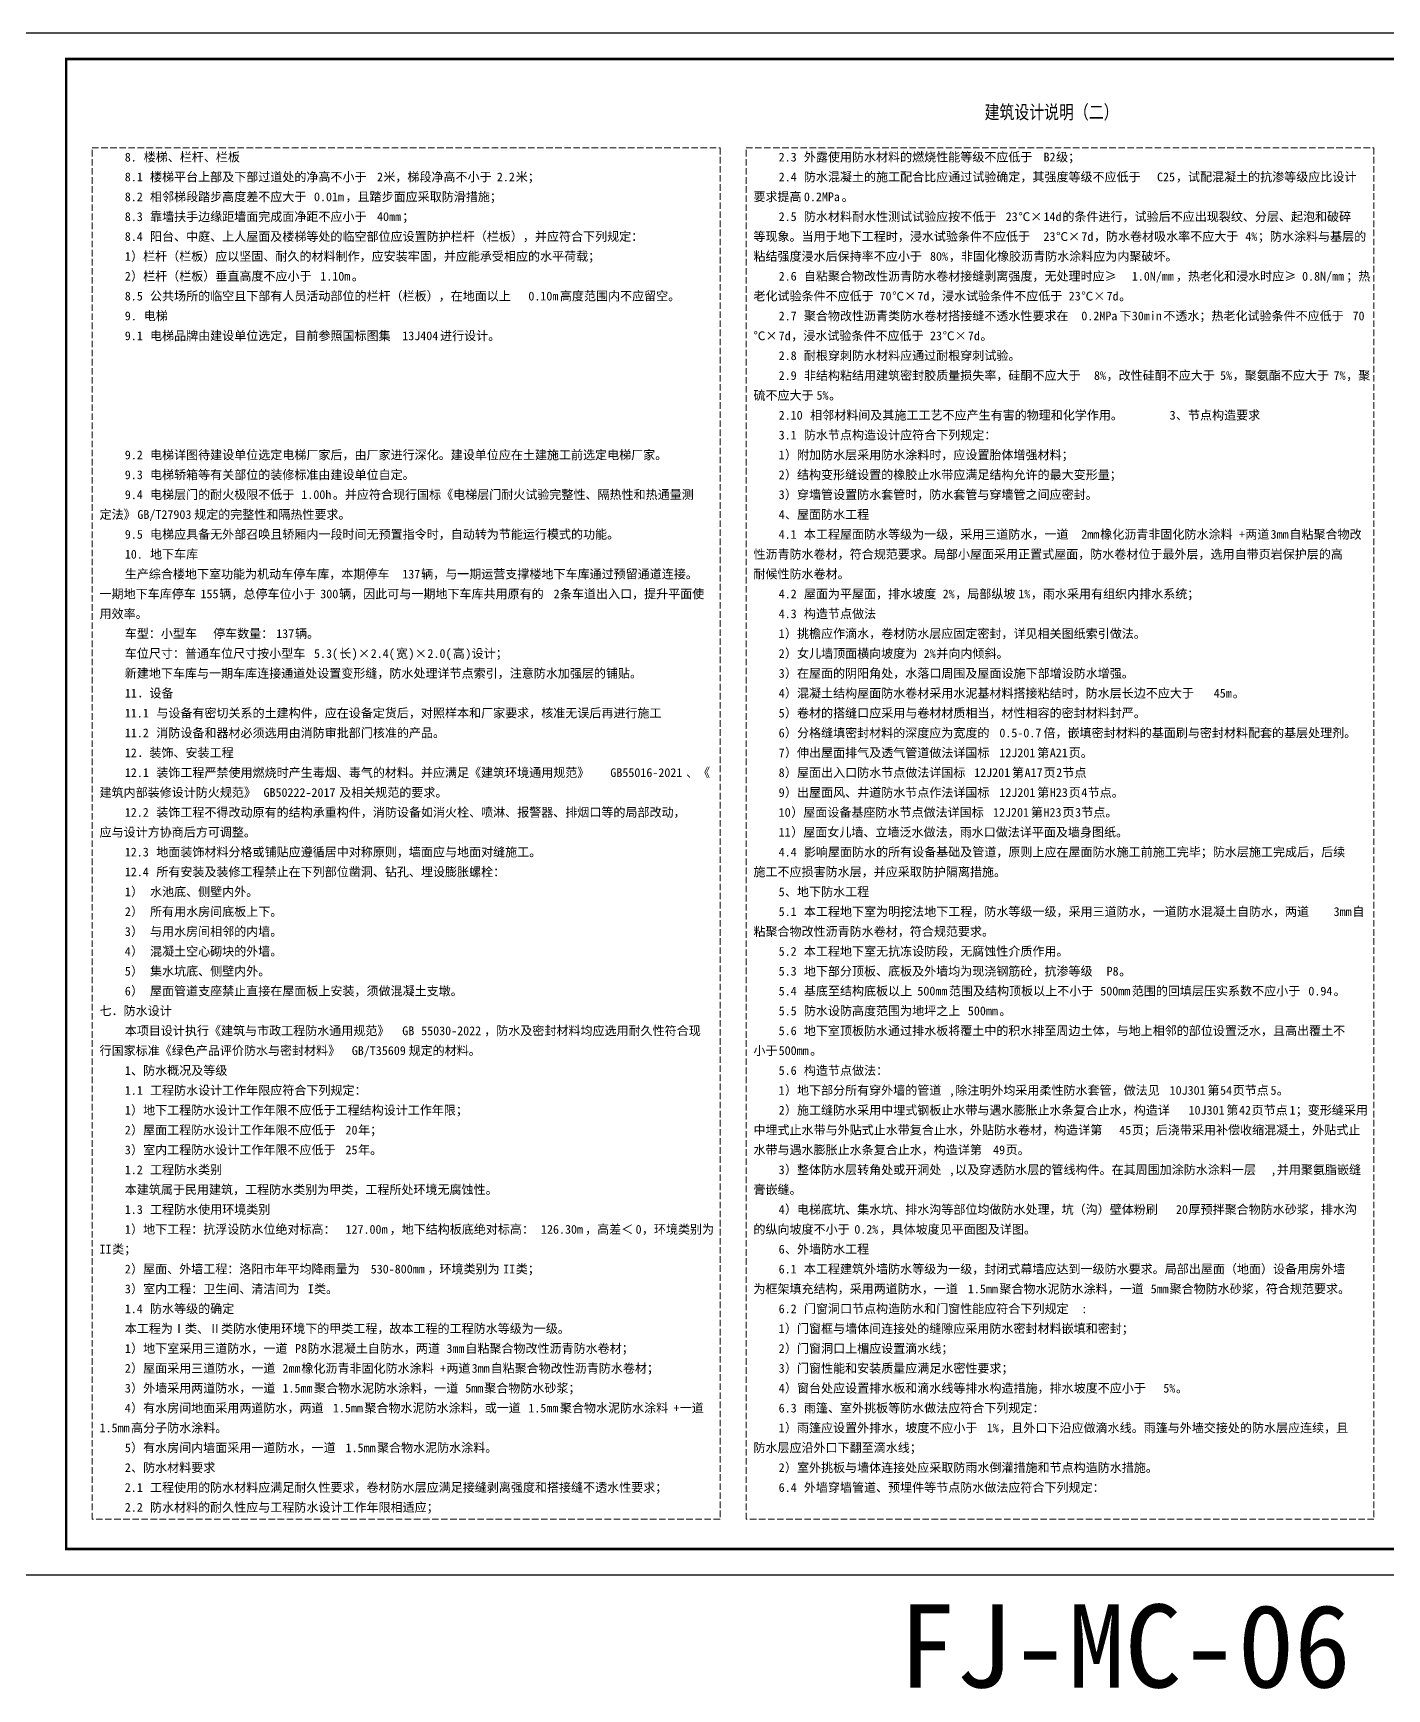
# Model space of a CAD drawing. Extents: x 1109697 to 1467097, y -139975 to 53891.
# Drawn here: x 1195022 to 1247197, y -78510 to -14719 of the extents above; entities that cross this region are included whole.
import ezdxf
from ezdxf.enums import TextEntityAlignment as Align

# ---------------------------------------------------------------- set-up
doc = ezdxf.new("R2010")
doc.units = 0
doc.header["$LTSCALE"] = 1000
doc.header["$MEASUREMENT"] = 0
doc.linetypes.add('DASH', pattern=[0.35, 0.25, -0.1])
doc.layers.add('PUB_TEXT', color=7, linetype='Continuous')
doc.layers.add('PUB_TITLE', color=4, linetype='Continuous')
doc.layers.add('不打印线', color=254, linetype='DASH', lineweight=0, plot=False)
doc.styles.add('-黑体', font='simhei.ttf', dxfattribs={"width": 0.8})
doc.styles.add('_TCH_SPACE', font='simhei.ttf')
doc.styles.add('ST', font='')
doc.styles.get('ST').set_extended_font_data('NSimSun')

msp = doc.modelspace()

# ---------------------------------------------------------------- linework, layer by layer
at = {"layer": 'PUB_TITLE'}
msp.add_lwpolyline([(1193797, -74119), (1277897, -74119), (1277897, -14719), (1193797, -14719)], close=True, dxfattribs=at)
at = {"layer": 'PUB_TITLE', "const_width": 100}
msp.add_lwpolyline([(1196297, -73119), (1276897, -73119), (1276897, -15719), (1196297, -15719)], close=True, dxfattribs=at)
at = {"layer": '不打印线'}
for points in [[(1197297, -19141), (1221497, -19141), (1221497, -71971), (1197297, -71971)], [(1222497, -19141), (1246697, -19141), (1246697, -71971), (1222497, -71971)]]:
    msp.add_lwpolyline(points, close=True, dxfattribs=at)

# ---------------------------------------------------------------- texts
at = {"linetype": 'Continuous', "style": '_TCH_SPACE'}
msp.add_text('FJ-MC-06', height=3200, dxfattribs=at).set_placement((1237096, -78457), align=Align.CENTER)
at = {"layer": 'PUB_TEXT', "style": '-黑体', "width": 0.8}
msp.add_text('建筑设计说明（二）', height=525.7, dxfattribs=at).set_placement((1231692, -18024))
at = {"layer": 'PUB_TEXT', "style": 'ST'}
for s, height, p in [('8.', 339.9, (1198556, -19665)), ('楼梯、栏杆、栏板', 339.9, (1199285, -19665)), ('2.3', 339.9, (1223756, -19665)), ('外露使用防水材料的燃烧性能等级不应低于', 339.87, (1224728, -19665)), ('B2', 339.9, (1233963, -19665)), ('级；', 339.9, (1234449, -19665)), ('8.1', 339.9, (1198556, -20430)), ('楼梯平台上部及下部过道处的净高不小于', 339.87, (1199528, -20430)), ('2', 340, (1208277, -20430)), ('米，梯段净高不小于', 339.9, (1208520, -20430)), ('2.2', 339.9, (1212895, -20430)), ('米；', 339.9, (1213624, -20430)), ('2.4', 339.9, (1223756, -20430)), ('防水混凝土的施工配合比应通过试验确定，其强度等级不应低于', 339.87, (1224728, -20430)), ('C25', 339.9, (1238338, -20430)), ('，试配混凝土的抗渗等级应比设计', 339.87, (1239067, -20430)), ('8.2', 339.9, (1198556, -21195)), ('相邻梯段踏步高度差不应大于', 339.87, (1199528, -21195)), ('0.01m', 339.9, (1205847, -21195)), ('，且踏步面应采取防滑措施；', 339.87, (1207062, -21195)), ('要求提高', 339.9, (1222784, -21195)), ('0.2MPa', 339.9, (1224728, -21195)), ('8.3', 339.9, (1198556, -21960)), ('靠墙扶手边缘距墙面完成面净距不应小于', 339.87, (1199528, -21960)), ('40mm', 339.9, (1208277, -21960)), ('；', 340, (1209249, -21960)), ('2.5', 339.9, (1223756, -21960)), ('防水材料耐水性测试试验应按不低于', 339.87, (1224728, -21960)), ('。', 340, (1226186, -21195)), ('23', 339.9, (1232505, -21960)), ('℃×', 339.9, (1232991, -21960)), ('14d', 339.9, (1233963, -21960)), ('的条件进行，试验后不应出现裂纹、分层、起泡和破碎', 339.87, (1234692, -21960)), ('8.4', 339.9, (1198556, -22725)), ('阳台、中庭、上人屋面及楼梯等处的临空部位应设置防护栏杆（栏板），并应符合下列规定：', 339.87, (1199528, -22725)), ('等现象。当用于地下工程时，浸水试验条件不应低于', 339.87, (1222784, -22725)), ('23', 339.9, (1233963, -22725)), ('℃×', 339.9, (1234449, -22725)), ('7d', 339.9, (1235421, -22725)), ('，防水卷材吸水率不应大于', 339.87, (1235908, -22725)), ('4%', 339.9, (1241740, -22725)), ('；防水涂料与基层的', 339.9, (1242227, -22725)), ('1', 340, (1198556, -23490)), ('）栏杆（栏板）应以坚固、耐久的材料制作，应安装牢固，并应能承受相应的水平荷载；', 339.87, (1198799, -23490)), ('粘结强度浸水后保持率不应小于', 339.87, (1222784, -23490)), ('80%', 339.9, (1229589, -23490)), ('，非固化橡胶沥青防水涂料应为内聚破坏。', 339.87, (1230318, -23490)), ('2', 340, (1198556, -24255)), ('）栏杆（栏板）垂直高度不应小于', 339.87, (1198799, -24255)), ('1.10m', 339.9, (1206090, -24255)), ('。', 340, (1207305, -24255)), ('2.6', 339.9, (1223756, -24255)), ('自粘聚合物改性沥青防水卷材接缝剥离强度，无处理时应≥', 339.87, (1224728, -24255)), ('1.0N/mm', 339.9, (1237366, -24255)), ('，热老化和浸水时应≥', 339.9, (1239067, -24255)), ('0.8N/mm', 339.9, (1243928, -24255)), ('；热', 339.9, (1245629, -24255)), ('8.5', 339.9, (1198556, -25020)), ('公共场所的临空且下部有人员活动部位的栏杆（栏板），在地面以上', 339.87, (1199528, -25020)), ('0.10m', 339.9, (1214110, -25020)), ('高度范围内不应留空。', 339.9, (1215325, -25020)), ('老化试验条件不应低于', 339.9, (1222784, -25020)), ('70', 339.9, (1227644, -25020)), ('℃×', 339.9, (1228130, -25020)), ('7d', 339.9, (1229102, -25020)), ('，浸水试验条件不应低于', 339.87, (1229589, -25020)), ('23', 339.9, (1234935, -25020)), ('℃×', 339.9, (1235421, -25020)), ('7d', 339.9, (1236394, -25020)), ('9.', 339.9, (1198556, -25785)), ('电梯', 339.9, (1199285, -25785)), ('2.7', 339.9, (1223756, -25785)), ('聚合物改性沥青类防水卷材搭接缝不透水性要求在', 339.87, (1224728, -25785)), ('0.2MPa', 339.9, (1235421, -25785)), ('。', 340, (1236880, -25020)), ('下', 340, (1236880, -25785)), ('30min', 339.9, (1237366, -25785)), ('不透水；热老化试验条件不应低于', 339.87, (1238581, -25785)), ('70', 339.9, (1245872, -25785)), ('9.1', 339.9, (1198556, -26550)), ('电梯品牌由建设单位选定，目前参照国标图集', 339.87, (1199528, -26550)), ('13J404', 339.9, (1209249, -26550)), ('进行设计。', 339.9, (1210708, -26550)), ('℃×', 339.9, (1222784, -26550)), ('7d', 339.9, (1223756, -26550)), ('，浸水试验条件不应低于', 339.87, (1224242, -26550)), ('23', 339.9, (1229589, -26550)), ('℃×', 339.9, (1230075, -26550)), ('7d', 339.9, (1231047, -26550)), ('。', 340, (1231533, -26550)), ('2.8', 339.9, (1223756, -27315)), ('耐根穿刺防水材料应通过耐根穿刺试验。', 339.87, (1224728, -27315)), ('2.9', 339.9, (1223756, -28080)), ('非结构粘结用建筑密封胶质量损失率，硅酮不应大于', 339.87, (1224728, -28080)), ('8%', 339.9, (1235908, -28080)), ('，改性硅酮不应大于', 339.9, (1236394, -28080)), ('5%', 339.9, (1240768, -28080)), ('，聚氨酯不应大于', 339.9, (1241254, -28080)), ('7%', 339.9, (1245143, -28080)), ('，聚', 339.9, (1245629, -28080)), ('硫不应大于', 339.9, (1222784, -28845)), ('5%', 339.9, (1225214, -28845)), ('2.10', 339.9, (1223756, -29610)), ('相邻材料间及其施工工艺不应产生有害的物理和化学作用。', 339.87, (1224971, -29610)), ('。', 340, (1225700, -28845)), ('3', 340, (1238824, -29610)), ('、节点构造要求', 339.9, (1239067, -29610)), ('3.1', 339.9, (1223756, -30375)), ('防水节点构造设计应符合下列规定：', 339.87, (1224728, -30375)), ('9.2', 339.9, (1198556, -31140)), ('电梯详图待建设单位选定电梯厂家后，由厂家进行深化。建设单位应在土建施工前选定电梯厂家。', 339.87, (1199528, -31140)), ('1', 340, (1223756, -31140)), ('）附加防水层采用防水涂料时，应设置胎体增强材料；', 339.87, (1223999, -31140)), ('9.3', 339.9, (1198556, -31905)), ('电梯轿箱等有关部位的装修标准由建设单位自定。', 339.87, (1199528, -31905)), ('2', 340, (1223756, -31905)), ('）结构变形缝设置的橡胶止水带应满足结构允许的最大变形量；', 339.87, (1223999, -31905)), ('9.4', 339.9, (1198556, -32670)), ('电梯层门的耐火极限不低于', 339.87, (1199528, -32670)), ('1.00h', 339.9, (1205361, -32670)), ('。并应符合现行国标《电梯层门耐火试验完整性、隔热性和热通量测', 339.87, (1206576, -32670)), ('3', 340, (1223756, -32670)), ('）穿墙管设置防水套管时，防水套管与穿墙管之间应密封。', 339.87, (1223999, -32670)), ('定法》', 339.9, (1197584, -33435)), ('GB/T27903', 339.9, (1199042, -33435)), ('规定的完整性和隔热性要求。', 339.87, (1201229, -33435)), ('4', 340, (1223756, -33435)), ('、屋面防水工程', 339.9, (1223999, -33435)), ('电梯应具备无外部召唤且轿厢内一段时间无预置指令时，自动转为节能运行模式的功能。', 339.87, (1199528, -34200)), ('本工程屋面防水等级为一级，采用三道防水，一道', 339.87, (1224728, -34200)), ('橡化沥青非固化防水涂料', 339.87, (1236151, -34200)), ('两道', 339.9, (1241740, -34200)), ('9.5', 339.9, (1198556, -34200)), ('4.1', 339.9, (1223756, -34200)), ('2mm', 339.9, (1235421, -34200)), ('+', 340, (1241497, -34200)), ('3mm', 339.9, (1242713, -34200)), ('自粘聚合物改', 339.9, (1243442, -34200)), ('10.', 339.9, (1198556, -34965)), ('地下车库', 339.9, (1199528, -34965)), ('性沥青防水卷材，符合规范要求。局部小屋面采用正置式屋面，防水卷材位于最外层，选用自带页岩保护层的高', 339.87, (1222784, -34965)), ('生产综合楼地下室功能为机动车停车库，本期停车', 339.87, (1198556, -35730)), ('137', 339.9, (1209249, -35730)), ('辆，与一期运营支撑楼地下车库通过预留通道连接。', 339.87, (1209978, -35730)), ('耐候性防水卷材。', 339.9, (1222784, -35730)), ('一期地下车库停车', 339.9, (1197584, -36495)), ('155', 339.9, (1201472, -36495)), ('辆，总停车位小于', 339.9, (1202201, -36495)), ('300', 339.9, (1206090, -36495)), ('辆，因此可与一期地下车库共用原有的', 339.87, (1206819, -36495)), ('2', 340, (1215082, -36495)), ('条车道出入口，提升平面使', 339.87, (1215325, -36495)), ('4.2', 339.9, (1223756, -36495)), ('屋面为平屋面，排水坡度', 339.87, (1224728, -36495)), ('2%', 339.9, (1230075, -36495)), ('，局部纵坡', 339.9, (1230561, -36495)), ('1%', 339.9, (1232991, -36495)), ('，雨水采用有组织内排水系统；', 339.87, (1233477, -36495)), ('用效率。', 339.9, (1197584, -37260)), ('4.3', 339.9, (1223756, -37260)), ('构造节点做法', 339.9, (1224728, -37260)), ('车型：小型车', 339.9, (1198556, -38025)), ('停车数量：', 339.9, (1201958, -38025)), ('辆。', 339.9, (1205118, -38025)), ('）挑檐应作滴水，卷材防水层应固定密封，详见相关图纸索引做法。', 339.87, (1223999, -38025)), ('137', 339.9, (1204389, -38025)), ('1', 340, (1223756, -38025)), ('车位尺寸：普通车位尺寸按小型车', 339.87, (1198556, -38790)), ('5.3(', 339.9, (1205847, -38790)), ('长', 340, (1206819, -38790)), (')', 340, (1207305, -38790)), ('×', 340, (1207548, -38790)), ('2.4(', 339.9, (1208034, -38790)), ('宽', 340, (1209006, -38790)), (')', 340, (1209492, -38790)), ('×', 340, (1209735, -38790)), ('2.0(', 339.9, (1210221, -38790)), ('高', 340, (1211194, -38790)), (')', 340, (1211680, -38790)), ('设计；', 339.9, (1211923, -38790)), ('2', 340, (1223756, -38790)), ('）女儿墙顶面横向坡度为', 339.87, (1223999, -38790)), ('2%', 339.9, (1229346, -38790)), ('并向内倾斜。', 339.9, (1229832, -38790)), ('新建地下车库与一期车库连接通道处设置变形缝，防水处理详节点索引，注意防水加强层的铺贴。', 339.87, (1198556, -39555)), ('3', 340, (1223756, -39555)), ('）在屋面的阴阳角处，水落口周围及屋面设施下部增设防水增强。', 339.87, (1223999, -39555)), ('11', 339.9, (1198556, -40320)), ('．设备', 339.9, (1199042, -40320)), ('4', 340, (1223756, -40320)), ('）混凝土结构屋面防水卷材采用水泥基材料搭接粘结时，防水层长边不应大于', 339.87, (1223999, -40320)), ('45m', 339.9, (1240525, -40320)), ('11.1', 339.9, (1198556, -41085)), ('与设备有密切关系的土建构件，应在设备定货后，对照样本和厂家要求，核准无误后再进行施工', 339.87, (1199771, -41085)), ('5', 340, (1223756, -41085)), ('）卷材的搭缝口应采用与卷材材质相当，材性相容的密封材料封严。', 339.87, (1223999, -41085)), ('。', 340, (1241254, -40320)), ('消防设备和器材必须选用由消防审批部门核准的产品。', 339.87, (1199771, -41850)), ('）分格缝填密封材料的深度应为宽度的', 339.87, (1223999, -41850)), ('倍，嵌填密封材料的基面刷与密封材料配套的基层处理剂。', 339.87, (1233963, -41850)), ('11.2', 339.9, (1198556, -41850)), ('6', 340, (1223756, -41850)), ('0.5-0.7', 339.9, (1232262, -41850)), ('12', 339.9, (1198556, -42615)), ('．装饰、安装工程', 339.9, (1199042, -42615)), ('7', 340, (1223756, -42615)), ('）伸出屋面排气及透气管道做法详国标', 339.87, (1223999, -42615)), ('12J201', 339.9, (1232262, -42615)), ('第', 340, (1233720, -42615)), ('A21', 339.9, (1234206, -42615)), ('页。', 339.9, (1234935, -42615)), ('12.1', 339.9, (1198556, -43380)), ('装饰工程严禁使用燃烧时产生毒烟、毒气的材料。并应满足《建筑环境通用规范》', 339.87, (1199771, -43380)), ('GB55016-2021', 339.87, (1217270, -43380)), ('、《', 339.9, (1220186, -43380)), ('8', 340, (1223756, -43380)), ('）屋面出入口防水节点做法详国标', 339.87, (1223999, -43380)), ('12J201', 339.9, (1231290, -43380)), ('第', 340, (1232748, -43380)), ('A17', 339.9, (1233234, -43380)), ('页', 340, (1233963, -43380)), ('2', 340, (1234449, -43380)), ('节点', 339.9, (1234692, -43380)), ('建筑内部装修设计防火规范》', 339.87, (1197584, -44145)), ('GB50222-2017', 339.87, (1203902, -44145)), ('及相关规范的要求。', 339.9, (1206819, -44145)), ('9', 340, (1223756, -44145)), ('）出屋面风、井道防水节点作法详国标', 339.87, (1223999, -44145)), ('12J201', 339.9, (1232262, -44145)), ('第', 340, (1233720, -44145)), ('H23', 339.9, (1234206, -44145)), ('页', 340, (1234935, -44145)), ('4', 340, (1235421, -44145)), ('节点。', 339.9, (1235665, -44145)), ('12.2', 339.9, (1198556, -44910)), ('装饰工程不得改动原有的结构承重构件，消防设备如消火栓、喷淋、报警器、排烟口等的局部改动，', 339.87, (1199771, -44910)), ('10', 339.9, (1223756, -44910)), ('）屋面设备基座防水节点做法详国标', 339.87, (1224242, -44910)), ('12J201', 339.9, (1232019, -44910)), ('第', 340, (1233477, -44910)), ('H23', 339.9, (1233963, -44910)), ('页', 340, (1234692, -44910)), ('3', 340, (1235178, -44910)), ('节点。', 339.9, (1235421, -44910)), ('应与设计方协商后方可调整。', 339.87, (1197584, -45675)), ('）屋面女儿墙、立墙泛水做法，雨水口做法详平面及墙身图纸。', 339.87, (1224242, -45675)), ('11', 339.9, (1223756, -45675)), ('12.3', 339.9, (1198556, -46440)), ('地面装饰材料分格或铺贴应遵循居中对称原则，墙面应与地面对缝施工。', 339.87, (1199771, -46440)), ('4.4', 339.9, (1223756, -46440)), ('影响屋面防水的所有设备基础及管道，原则上应在屋面防水施工前施工完毕；防水层施工完成后，后续', 339.87, (1224728, -46440)), ('12.4', 339.9, (1198556, -47205)), ('所有安装及装修工程禁止在下列部位凿洞、钻孔、埋设膨胀螺栓：', 339.87, (1199771, -47205)), ('施工不应损害防水层，并应采取防护隔离措施。', 339.87, (1222784, -47205)), ('1', 340, (1198556, -47970)), ('）', 340, (1198799, -47970)), ('水池底、侧壁内外。', 339.9, (1199528, -47970)), ('5', 340, (1223756, -47970)), ('、地下防水工程', 339.9, (1223999, -47970)), ('2', 340, (1198556, -48735)), ('）', 340, (1198799, -48735)), ('所有用水房间底板上下。', 339.87, (1199528, -48735)), ('5.1', 339.9, (1223756, -48735)), ('本工程地下室为明挖法地下工程，防水等级一级，采用三道防水，一道防水混凝土自防水，两道', 339.87, (1224728, -48735)), ('3mm', 339.9, (1245143, -48735)), ('自', 340, (1245872, -48735)), ('）', 340, (1198799, -49500)), ('与用水房间相邻的内墙。', 339.87, (1199528, -49500)), ('粘聚合物改性沥青防水卷材，符合规范要求。', 339.87, (1222784, -49500)), ('3', 340, (1198556, -49500)), ('4', 340, (1198556, -50265)), ('）', 340, (1198799, -50265)), ('混凝土空心砌块的外墙。', 339.87, (1199528, -50265)), ('5.2', 339.9, (1223756, -50265)), ('本工程地下室无抗冻设防段，无腐蚀性介质作用。', 339.87, (1224728, -50265)), ('5', 340, (1198556, -51030)), ('）', 340, (1198799, -51030)), ('集水坑底、侧壁内外。', 339.9, (1199528, -51030)), ('5.3', 339.9, (1223756, -51030)), ('地下部分顶板、底板及外墙均为现浇钢筋砼，抗渗等级', 339.87, (1224728, -51030)), ('P8', 339.9, (1236394, -51030)), ('。', 340, (1236880, -51030)), ('6', 340, (1198556, -51795)), ('）', 340, (1198799, -51795)), ('屋面管道支座禁止直接在屋面板上安装，须做混凝土支墩。', 339.87, (1199528, -51795)), ('5.4', 339.9, (1223756, -51795)), ('基底至结构底板以上', 339.9, (1224728, -51795)), ('500mm', 339.9, (1229102, -51795)), ('范围及结构顶板以上不小于', 339.87, (1230318, -51795)), ('500mm', 339.9, (1236151, -51795)), ('范围的回填层压实系数不应小于', 339.87, (1237366, -51795)), ('0.94', 339.9, (1244171, -51795)), ('七．防水设计', 339.9, (1197584, -52560)), ('5.5', 339.9, (1223756, -52560)), ('防水设防高度范围为地坪之上', 339.87, (1224728, -52560)), ('500mm', 339.9, (1231047, -52560)), ('。', 340, (1245143, -51795)), ('本项目设计执行《建筑与市政工程防水通用规范》', 339.87, (1198556, -53325)), ('，防水及密封材料均应选用耐久性符合现', 339.87, (1212409, -53325)), ('地下室顶板防水通过排水板将覆土中的积水排至周边土体，与地上相邻的部位设置泛水，且高出覆土不', 339.87, (1224728, -53325)), ('。', 340, (1232262, -52560)), ('GB', 339.9, (1209249, -53325)), ('55030-2022', 339.9, (1209978, -53325)), ('5.6', 339.9, (1223756, -53325)), ('行国家标准《绿色产品评价防水与密封材料》', 339.87, (1197584, -54090)), ('GB/T35609', 339.9, (1207305, -54090)), ('规定的材料。', 339.9, (1209492, -54090)), ('小于', 339.9, (1222784, -54090)), ('500mm', 339.9, (1223756, -54090)), ('。', 340, (1224971, -54090)), ('1', 340, (1198556, -54855)), ('、防水概况及等级', 339.9, (1198799, -54855)), ('5.6', 339.9, (1223756, -54855)), ('构造节点做法：', 339.9, (1224728, -54855)), ('1.1', 339.9, (1198556, -55620)), ('工程防水设计工作年限应符合下列规定：', 339.87, (1199528, -55620)), ('1', 340, (1223756, -55620)), ('）地下部分所有穿外墙的管道', 339.87, (1223999, -55620)), ('除注明外均采用柔性防水套管，做法见', 339.87, (1230561, -55620)), ('10J301', 339.9, (1238824, -55620)), ('第', 340, (1240282, -55620)), ('54', 339.9, (1240768, -55620)), ('页节点', 339.9, (1241254, -55620)), ('5', 340, (1242713, -55620)), ('1', 340, (1198556, -56385)), ('）地下工程防水设计工作年限不应低于工程结构设计工作年限；', 339.87, (1198799, -56385)), ('2', 340, (1223756, -56385)), ('）施工缝防水采用中埋式钢板止水带与遇水膨胀止水条复合止水，构造详', 339.87, (1223999, -56385)), (',', 340, (1230318, -55620)), ('10J301', 339.9, (1239553, -56385)), ('第', 340, (1241011, -56385)), ('42', 339.9, (1241497, -56385)), ('页节点', 339.9, (1241984, -56385)), ('。', 340, (1242956, -55620)), ('1', 340, (1243442, -56385)), ('；变形缝采用', 339.9, (1243685, -56385)), ('）屋面工程防水设计工作年限不应低于', 339.87, (1198799, -57150)), ('年；', 339.9, (1207548, -57150)), ('中埋式止水带与外贴式止水带复合止水，外贴防水卷材，构造详第', 339.87, (1222784, -57150)), ('页；后浇带采用补偿收缩混凝土，外贴式止', 339.87, (1237366, -57150)), ('2', 340, (1198556, -57150)), ('20', 339.9, (1207062, -57150)), ('45', 339.9, (1236880, -57150)), ('3', 340, (1198556, -57915)), ('）室内工程防水设计工作年限不应低于', 339.87, (1198799, -57915)), ('25', 339.9, (1207062, -57915)), ('年。', 339.9, (1207548, -57915)), ('水带与遇水膨胀止水条复合止水，构造详第', 339.87, (1222784, -57915)), ('49', 339.9, (1232019, -57915)), ('页。', 339.9, (1232505, -57915)), ('1.2', 339.9, (1198556, -58680)), ('工程防水类别', 339.9, (1199528, -58680)), ('3', 340, (1223756, -58680)), ('）整体防水层转角处或开洞处', 339.87, (1223999, -58680)), (',', 340, (1230318, -58680)), ('以及穿透防水层的管线构件。在其周围加涂防水涂料一层', 339.87, (1230561, -58680)), (',', 340, (1242713, -58680)), ('并用聚氨脂嵌缝', 339.9, (1242956, -58680)), ('本建筑属于民用建筑，工程防水类别为甲类，工程所处环境无腐蚀性。', 339.87, (1198556, -59445)), ('膏嵌缝。', 339.9, (1222784, -59445)), ('1.3', 339.9, (1198556, -60210)), ('工程防水使用环境类别', 339.9, (1199528, -60210)), ('4', 340, (1223756, -60210)), ('）电梯底坑、集水坑、排水沟等部位均做防水处理，坑（沟）壁体粉刷', 339.87, (1223999, -60210)), ('20', 339.9, (1239067, -60210)), ('厚预拌聚合物防水砂浆，排水沟', 339.87, (1239553, -60210)), ('）地下工程：抗浮设防水位绝对标高：', 339.87, (1198799, -60975)), ('，地下结构板底绝对标高：', 339.87, (1208763, -60975)), ('，高差＜', 339.9, (1216297, -60975)), ('，环境类别为', 339.9, (1218485, -60975)), ('的纵向坡度不小于', 339.9, (1222784, -60975)), ('，具体坡度见平面图及详图。', 339.87, (1227644, -60975)), ('1', 340, (1198556, -60975)), ('127.00m', 339.9, (1207062, -60975)), ('126.30m', 339.9, (1214596, -60975)), ('0', 340, (1218242, -60975)), ('0.2%', 339.9, (1226672, -60975)), ('II', 339.9, (1197584, -61740)), ('类；', 339.9, (1198070, -61740)), ('6', 340, (1223756, -61740)), ('、外墙防水工程', 339.9, (1223999, -61740)), ('2', 340, (1198556, -62505)), ('）屋面、外墙工程：洛阳市年平均降雨量为', 339.87, (1198799, -62505)), ('530-800mm', 339.9, (1208034, -62505)), ('，环境类别为', 339.9, (1210221, -62505)), ('II', 339.9, (1213138, -62505)), ('类；', 339.9, (1213624, -62505)), ('6.1', 339.9, (1223756, -62505)), ('本工程建筑外墙防水等级为一级，封闭式幕墙应达到一级防水要求。局部出屋面（地面）设备用房外墙', 339.87, (1224728, -62505)), ('3', 340, (1198556, -63270)), ('）室内工程：卫生间、清洁间为', 339.87, (1198799, -63270)), ('I', 340, (1205604, -63270)), ('类。', 339.9, (1205847, -63270)), ('为框架填充结构，采用两道防水，一道', 339.87, (1222784, -63270)), ('1.5mm', 339.9, (1231047, -63270)), ('聚合物水泥防水涂料，一道', 339.87, (1232262, -63270)), ('5mm', 339.9, (1238095, -63270)), ('聚合物防水砂浆，符合规范要求。', 339.87, (1238824, -63270)), ('1.4', 339.9, (1198556, -64035)), ('防水等级的确定', 339.9, (1199528, -64035)), ('6.2', 339.9, (1223756, -64035)), ('门窗洞口节点构造防水和门窗性能应符合下列规定', 339.87, (1224728, -64035)), (':', 340, (1235421, -64035)), ('本工程为Ⅰ类、Ⅱ类防水使用环境下的甲类工程，故本工程的工程防水等级为一级。', 339.87, (1198556, -64800)), ('）门窗框与墙体间连接处的缝隙应采用防水密封材料嵌填和密封；', 339.87, (1223999, -64800)), ('1', 340, (1223756, -64800)), ('1', 340, (1198556, -65565)), ('）地下室采用三道防水，一道', 339.87, (1198799, -65565)), ('P8', 339.9, (1205118, -65565)), ('防水混凝土自防水，两道', 339.87, (1205604, -65565)), ('3mm', 339.9, (1210951, -65565)), ('自粘聚合物改性沥青防水卷材；', 339.87, (1211680, -65565)), ('2', 340, (1223756, -65565)), ('）门窗洞口上楣应设置滴水线；', 339.87, (1223999, -65565)), ('2', 340, (1198556, -66330)), ('）屋面采用三道防水，一道', 339.87, (1198799, -66330)), ('2mm', 339.9, (1204632, -66330)), ('橡化沥青非固化防水涂料', 339.87, (1205361, -66330)), ('+', 340, (1210708, -66330)), ('两道', 339.9, (1210951, -66330)), ('3mm', 339.9, (1211923, -66330)), ('自粘聚合物改性沥青防水卷材；', 339.87, (1212652, -66330)), ('3', 340, (1223756, -66330)), ('）门窗性能和安装质量应满足水密性要求；', 339.87, (1223999, -66330)), ('3', 340, (1198556, -67095)), ('）外墙采用两道防水，一道', 339.87, (1198799, -67095)), ('1.5mm', 339.9, (1204632, -67095)), ('聚合物水泥防水涂料，一道', 339.87, (1205847, -67095)), ('5mm', 339.9, (1211680, -67095)), ('聚合物防水砂浆；', 339.9, (1212409, -67095)), ('4', 340, (1223756, -67095)), ('）窗台处应设置排水板和滴水线等排水构造措施，排水坡度不应小于', 339.87, (1223999, -67095)), ('5%', 339.9, (1238581, -67095)), ('4', 340, (1198556, -67860)), ('）有水房间地面采用两道防水，两道', 339.87, (1198799, -67860)), ('1.5mm', 339.9, (1206576, -67860)), ('聚合物水泥防水涂料，或一道', 339.87, (1207791, -67860)), ('1.5mm', 339.9, (1214110, -67860)), ('聚合物水泥防水涂料', 339.9, (1215325, -67860)), ('+', 340, (1219700, -67860)), ('一道', 339.9, (1219943, -67860)), ('6.3', 339.9, (1223756, -67860)), ('雨篷、室外挑板等防水做法应符合下列规定：', 339.87, (1224728, -67860)), ('。', 340, (1239067, -67095)), ('高分子防水涂料。', 339.9, (1198799, -68625)), ('）雨篷应设置外排水，坡度不应小于', 339.87, (1223999, -68625)), ('，且外口下沿应做滴水线。雨篷与外墙交接处的防水层应连续，且', 339.87, (1232262, -68625)), ('1.5mm', 339.9, (1197584, -68625)), ('1', 340, (1223756, -68625)), ('1%', 339.9, (1231776, -68625)), ('5', 340, (1198556, -69390)), ('）有水房间内墙面采用一道防水，一道', 339.87, (1198799, -69390)), ('1.5mm', 339.9, (1207062, -69390)), ('聚合物水泥防水涂料。', 339.9, (1208277, -69390)), ('防水层应沿外口下翻至滴水线；', 339.87, (1222784, -69390)), ('2', 340, (1198556, -70155)), ('、防水材料要求', 339.9, (1198799, -70155)), ('2', 340, (1223756, -70155)), ('）室外挑板与墙体连接处应采取防雨水倒灌措施和节点构造防水措施。', 339.87, (1223999, -70155)), ('2.1', 339.9, (1198556, -70920)), ('工程使用的防水材料应满足耐久性要求，卷材防水层应满足接缝剥离强度和搭接缝不透水性要求；', 339.87, (1199528, -70920)), ('6.4', 339.9, (1223756, -70920)), ('外墙穿墙管道、预埋件等节点防水做法应符合下列规定：', 339.87, (1224728, -70920)), ('2.2', 339.9, (1198556, -71685)), ('防水材料的耐久性应与工程防水设计工作年限相适应；', 339.87, (1199528, -71685))]:
    msp.add_text(s, height=height, dxfattribs=at).set_placement(p)

doc.saveas('drawing.dxf')
